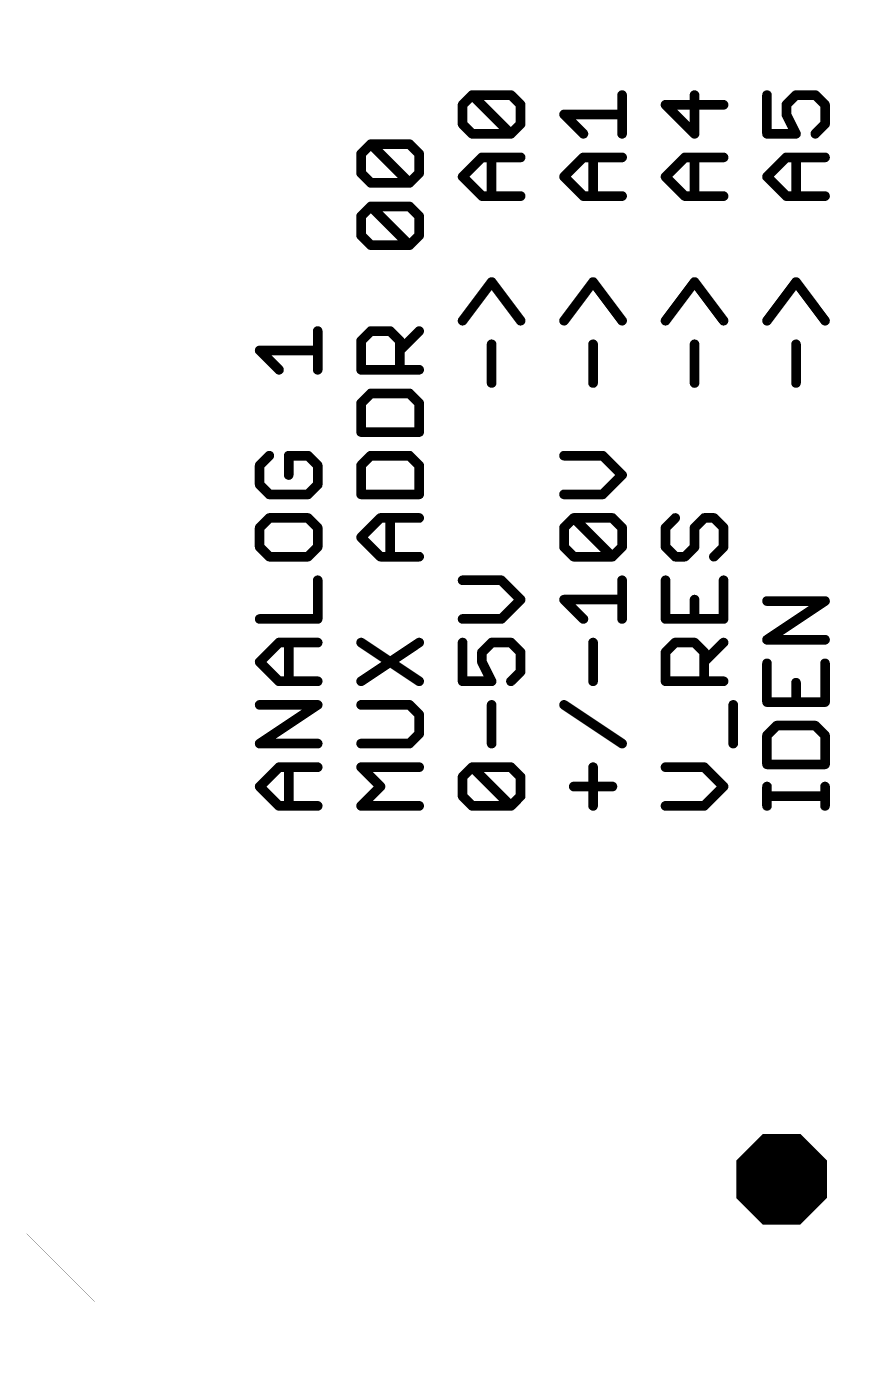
# Model space of a CAD drawing. Extents: x 66.3 to 141.1, y 15.2 to 91.4.
# Drawn here: x 66.29 to 83.47, y 25.4 to 53.31 of the extents above; entities that cross this region are included whole.
import ezdxf

# ---------------------------------------------------------------- set-up
doc = ezdxf.new("R2010")
doc.units = 0
for name, color, linetype in [('17', 110, 'CONTINUOUS'), ('21', 253, 'CONTINUOUS'), ('25', 253, 'CONTINUOUS'), ('29', 253, 'CONTINUOUS'), ('30', 253, 'CONTINUOUS'), ('44', 253, 'CONTINUOUS'), ('49', 253, 'CONTINUOUS'), ('50', 253, 'CONTINUOUS'), ('51', 253, 'CONTINUOUS')]:
    doc.layers.add(name, color=color, linetype=linetype)

# ---------------------------------------------------------------- blocks, each defined once
blk = doc.blocks.new('RECT')
blk.add_solid([(-0.5, -0.5), (0.5, -0.5), (-0.5, 0.5), (0.5, 0.5)])
blk = doc.blocks.new('OCTAGONP')
at = {"const_width": 0.5}
blk.add_lwpolyline([(-0.25, -0.1036), (-0.25, 0.1036), (-0.1036, 0.25), (0.1036, 0.25), (0.25, 0.1036), (0.25, -0.1036), (0.1036, -0.25), (-0.1036, -0.25), (-0.25, -0.1036), (-0.25, 0.1036)], dxfattribs=at)
blk = doc.blocks.new('ROUNDP')
at = {"const_width": 0.5}
blk.add_lwpolyline([(0, -0.25, 1), (0, 0.25, 1), (0, -0.25)], format="xyb", dxfattribs=at)

msp = doc.modelspace()

# ---------------------------------------------------------------- linework, layer by layer
at = {"layer": '21', "const_width": 0.2032}
for points in [[(75.4624, 51.6706), (75.6657, 51.874)], [(75.6657, 51.874), (76.4792, 51.874)], [(76.4792, 51.0605), (75.6657, 51.874)], [(76.4792, 51.874), (76.6826, 51.6706)], [(78.8162, 51.0605), (78.8162, 51.874)], [(80.3397, 51.0605), (80.3397, 51.874)], [(81.8632, 51.874), (81.8632, 51.0605)], [(82.2699, 51.6706), (82.4733, 51.874)], [(82.4733, 51.874), (82.88, 51.874)], [(82.88, 51.874), (83.0834, 51.6706)], [(75.4624, 51.2639), (75.4624, 51.6706)], [(76.6826, 51.6706), (76.6826, 51.2639)], [(80.9498, 51.6706), (79.7296, 51.6706)], [(79.7296, 51.6706), (80.3397, 51.0605)], [(82.2699, 51.4672), (82.2699, 51.6706)], [(83.0834, 51.6706), (83.0834, 51.2639)], [(75.6657, 51.0605), (75.4624, 51.2639)], [(76.6826, 51.2639), (76.4792, 51.0605)], [(78.0027, 51.0605), (77.596, 51.4672)], [(77.596, 51.4672), (78.8162, 51.4672)], [(82.4733, 51.0605), (82.2699, 51.4672)], [(83.0834, 51.2639), (82.88, 51.0605)], [(76.4792, 51.0605), (75.6657, 51.0605)], [(81.8632, 51.0605), (82.4733, 51.0605)], [(75.4624, 50.1575), (75.8691, 50.5643)], [(75.8691, 50.5643), (76.6826, 50.5643)], [(76.0725, 49.7508), (76.0725, 50.5643)], [(77.596, 50.1575), (78.0027, 50.5643)], [(78.0027, 50.5643), (78.8162, 50.5643)], [(78.2061, 49.7508), (78.2061, 50.5643)], [(79.7296, 50.1575), (80.1363, 50.5643)], [(80.1363, 50.5643), (80.9498, 50.5643)], [(80.3397, 49.7508), (80.3397, 50.5643)], [(81.8632, 50.1575), (82.2699, 50.5643)], [(82.2699, 50.5643), (83.0834, 50.5643)], [(82.4733, 49.7508), (82.4733, 50.5643)], [(75.8691, 49.7508), (75.4624, 50.1575)], [(78.0027, 49.7508), (77.596, 50.1575)], [(80.1363, 49.7508), (79.7296, 50.1575)], [(82.2699, 49.7508), (81.8632, 50.1575)], [(76.6826, 49.7508), (75.8691, 49.7508)], [(78.8162, 49.7508), (78.0027, 49.7508)], [(80.9498, 49.7508), (80.1363, 49.7508)], [(83.0834, 49.7508), (82.2699, 49.7508)], [(75.4624, 47.1313), (76.0725, 47.9448)], [(76.0725, 47.9448), (76.6826, 47.1313)], [(77.596, 47.1313), (78.2061, 47.9448)], [(78.2061, 47.9448), (78.8162, 47.1313)], [(79.7296, 47.1313), (80.3397, 47.9448)], [(80.3397, 47.9448), (80.9498, 47.1313)], [(81.8632, 47.1313), (82.4733, 47.9448)], [(82.4733, 47.9448), (83.0834, 47.1313)], [(76.0725, 45.8216), (76.0725, 46.6351)], [(78.2061, 45.8216), (78.2061, 46.6351)], [(80.3397, 45.8216), (80.3397, 46.6351)], [(82.4733, 45.8216), (82.4733, 46.6351)]]:
    msp.add_lwpolyline(points, dxfattribs=at)
at = {"layer": '21', "const_width": 0.1016}
for points in [[(75.6657, 51.9248, 1), (75.6657, 51.8232)], [(75.7017, 51.9099, 1), (75.6298, 51.8381)], [(75.7017, 51.8381, 1), (75.6298, 51.9099)], [(76.5151, 51.9099, 1), (76.4433, 51.8381)], [(76.4792, 51.8232, 1), (76.4792, 51.9248)], [(78.867, 51.874, 1), (78.7654, 51.874)], [(80.3905, 51.874, 1), (80.2889, 51.874)], [(81.914, 51.874, 1), (81.8124, 51.874)], [(82.4733, 51.9248, 1), (82.4733, 51.8232)], [(82.5092, 51.8381, 1), (82.4374, 51.9099)], [(82.9159, 51.9099, 1), (82.8441, 51.8381)], [(82.88, 51.8232, 1), (82.88, 51.9248)], [(75.4264, 51.7065, 1), (75.4983, 51.6347)], [(75.5132, 51.6706, 1), (75.4116, 51.6706)], [(76.7334, 51.6706, 1), (76.6318, 51.6706)], [(76.6467, 51.6347, 1), (76.7185, 51.7065)], [(79.7655, 51.7065, 1), (79.6936, 51.6347)], [(79.7296, 51.7214, 1), (79.7296, 51.6198)], [(80.9498, 51.6198, 1), (80.9498, 51.7214)], [(82.3207, 51.6706, 1), (82.2191, 51.6706)], [(82.234, 51.7065, 1), (82.3058, 51.6347)], [(83.1342, 51.6706, 1), (83.0326, 51.6706)], [(83.0475, 51.6347, 1), (83.1193, 51.7065)], [(75.4983, 51.2998, 1), (75.4264, 51.228)], [(76.7185, 51.228, 1), (76.6467, 51.2998)], [(77.6319, 51.5032, 1), (77.56, 51.4313)], [(77.596, 51.518, 1), (77.596, 51.4164)], [(78.8162, 51.4164, 1), (78.8162, 51.518)], [(82.3153, 51.49, 1), (82.2245, 51.4445)], [(82.2191, 51.4672, 1), (82.3207, 51.4672)], [(83.1193, 51.228, 1), (83.0475, 51.2998)], [(75.4116, 51.2639, 1), (75.5132, 51.2639)], [(75.6657, 51.1113, 1), (75.6657, 51.0097)], [(75.6298, 51.0246, 1), (75.7017, 51.0964)], [(76.4433, 51.0964, 1), (76.5151, 51.0246)], [(76.4433, 51.0246, 1), (76.5151, 51.0964)], [(76.4792, 51.0097, 1), (76.4792, 51.1113)], [(76.6318, 51.2639, 1), (76.7334, 51.2639)], [(77.9668, 51.0246, 1), (78.0386, 51.0964)], [(78.7654, 51.0605, 1), (78.867, 51.0605)], [(80.2889, 51.0605, 1), (80.3905, 51.0605)], [(80.3038, 51.0246, 1), (80.3756, 51.0964)], [(81.8632, 51.1113, 1), (81.8632, 51.0097)], [(81.8124, 51.0605, 1), (81.914, 51.0605)], [(82.4278, 51.0378, 1), (82.5187, 51.0832)], [(82.4733, 51.0097, 1), (82.4733, 51.1113)], [(82.8441, 51.0964, 1), (82.9159, 51.0246)], [(83.0326, 51.2639, 1), (83.1342, 51.2639)], [(75.8691, 50.6151, 1), (75.8691, 50.5135)], [(75.905, 50.5283, 1), (75.8332, 50.6002)], [(76.1233, 50.5643, 1), (76.0217, 50.5643)], [(76.6826, 50.5135, 1), (76.6826, 50.6151)], [(78.0027, 50.6151, 1), (78.0027, 50.5135)], [(78.0386, 50.5283, 1), (77.9668, 50.6002)], [(78.2569, 50.5643, 1), (78.1553, 50.5643)], [(78.8162, 50.5135, 1), (78.8162, 50.6151)], [(80.1363, 50.6151, 1), (80.1363, 50.5135)], [(80.1722, 50.5283, 1), (80.1004, 50.6002)], [(80.3905, 50.5643, 1), (80.2889, 50.5643)], [(80.9498, 50.5135, 1), (80.9498, 50.6151)], [(82.2699, 50.6151, 1), (82.2699, 50.5135)], [(82.3058, 50.5283, 1), (82.234, 50.6002)], [(82.5241, 50.5643, 1), (82.4225, 50.5643)], [(83.0834, 50.5135, 1), (83.0834, 50.6151)], [(75.4983, 50.1934, 1), (75.4264, 50.1216)], [(77.6319, 50.1934, 1), (77.56, 50.1216)], [(79.7655, 50.1934, 1), (79.6936, 50.1216)], [(81.8991, 50.1934, 1), (81.8272, 50.1216)], [(75.4264, 50.1934, 1), (75.4983, 50.1216)], [(77.56, 50.1934, 1), (77.6319, 50.1216)], [(79.6936, 50.1934, 1), (79.7655, 50.1216)], [(81.8272, 50.1934, 1), (81.8991, 50.1216)], [(75.8691, 49.8016, 1), (75.8691, 49.7)], [(75.8332, 49.7149, 1), (75.905, 49.7867)], [(76.0217, 49.7508, 1), (76.1233, 49.7508)], [(76.6826, 49.7, 1), (76.6826, 49.8016)], [(78.0027, 49.8016, 1), (78.0027, 49.7)], [(77.9668, 49.7149, 1), (78.0386, 49.7867)], [(78.1553, 49.7508, 1), (78.2569, 49.7508)], [(78.8162, 49.7, 1), (78.8162, 49.8016)], [(80.1363, 49.8016, 1), (80.1363, 49.7)], [(80.1004, 49.7149, 1), (80.1722, 49.7867)], [(80.2889, 49.7508, 1), (80.3905, 49.7508)], [(80.9498, 49.7, 1), (80.9498, 49.8016)], [(82.2699, 49.8016, 1), (82.2699, 49.7)], [(82.234, 49.7149, 1), (82.3058, 49.7867)], [(82.4225, 49.7508, 1), (82.5241, 49.7508)], [(83.0834, 49.7, 1), (83.0834, 49.8016)], [(76.1131, 47.9753, 1), (76.0318, 47.9143)], [(76.1131, 47.9143, 1), (76.0318, 47.9753)], [(78.2467, 47.9753, 1), (78.1654, 47.9143)], [(78.2467, 47.9143, 1), (78.1654, 47.9753)], [(80.3803, 47.9753, 1), (80.299, 47.9143)], [(80.3803, 47.9143, 1), (80.299, 47.9753)], [(82.5139, 47.9753, 1), (82.4326, 47.9143)], [(82.5139, 47.9143, 1), (82.4326, 47.9753)], [(75.4217, 47.1618, 1), (75.503, 47.1008)], [(76.642, 47.1008, 1), (76.7232, 47.1618)], [(77.5553, 47.1618, 1), (77.6366, 47.1008)], [(78.7756, 47.1008, 1), (78.8568, 47.1618)], [(79.6889, 47.1618, 1), (79.7702, 47.1008)], [(80.9092, 47.1008, 1), (80.9904, 47.1618)], [(81.8225, 47.1618, 1), (81.9038, 47.1008)], [(83.0428, 47.1008, 1), (83.124, 47.1618)], [(76.1233, 46.6351, 1), (76.0217, 46.6351)], [(78.2569, 46.6351, 1), (78.1553, 46.6351)], [(80.3905, 46.6351, 1), (80.2889, 46.6351)], [(82.5241, 46.6351, 1), (82.4225, 46.6351)], [(76.0217, 45.8216, 1), (76.1233, 45.8216)], [(78.1553, 45.8216, 1), (78.2569, 45.8216)], [(80.2889, 45.8216, 1), (80.3905, 45.8216)], [(82.4225, 45.8216, 1), (82.5241, 45.8216)]]:
    msp.add_lwpolyline(points, format="xyb", dxfattribs=at)
at = {"layer": '25', "const_width": 0.2032}
for points in [[(73.3288, 50.639), (73.5321, 50.8423)], [(73.5321, 50.8423), (74.3456, 50.8423)], [(74.3456, 50.0289), (73.5321, 50.8423)], [(74.3456, 50.8423), (74.549, 50.639)], [(73.3288, 50.2322), (73.3288, 50.639)], [(74.549, 50.639), (74.549, 50.2322)], [(73.5321, 50.0289), (73.3288, 50.2322)], [(74.549, 50.2322), (74.3456, 50.0289)], [(74.3456, 50.0289), (73.5321, 50.0289)], [(73.3288, 49.3292), (73.5321, 49.5326)], [(73.3288, 48.9225), (73.3288, 49.3292)], [(73.5321, 49.5326), (74.3456, 49.5326)], [(74.3456, 48.7191), (73.5321, 49.5326)], [(74.3456, 49.5326), (74.549, 49.3292)], [(74.549, 49.3292), (74.549, 48.9225)], [(73.5321, 48.7191), (73.3288, 48.9225)], [(74.549, 48.9225), (74.3456, 48.7191)], [(74.3456, 48.7191), (73.5321, 48.7191)], [(72.4154, 46.0997), (72.4154, 46.9132)], [(73.3288, 46.7098), (73.5321, 46.9132)], [(73.5321, 46.9132), (73.9389, 46.9132)], [(73.9389, 46.9132), (74.1423, 46.7098)], [(74.1423, 46.5064), (74.549, 46.9132)], [(73.3288, 46.0997), (73.3288, 46.7098)], [(74.1423, 46.7098), (74.1423, 46.0997)], [(71.6019, 46.0997), (71.1952, 46.5064)], [(71.1952, 46.5064), (72.4154, 46.5064)], [(74.549, 46.0997), (73.3288, 46.0997)], [(73.5321, 45.6034), (73.3288, 45.4001)], [(74.3456, 45.6034), (73.5321, 45.6034)], [(74.549, 45.4001), (74.3456, 45.6034)], [(73.3288, 45.4001), (73.3288, 44.79)], [(74.549, 44.79), (74.549, 45.4001)], [(73.3288, 44.79), (74.549, 44.79)], [(71.3985, 44.2937), (71.1952, 44.0903)], [(72.212, 44.2937), (71.8053, 44.2937)], [(71.8053, 44.2937), (71.8053, 43.887)], [(72.4154, 44.0903), (72.212, 44.2937)], [(73.5321, 44.2937), (73.3288, 44.0903)], [(74.3456, 44.2937), (73.5321, 44.2937)], [(74.549, 44.0903), (74.3456, 44.2937)], [(78.4095, 44.2937), (77.596, 44.2937)], [(78.8162, 43.887), (78.4095, 44.2937)], [(71.1952, 44.0903), (71.1952, 43.6836)], [(72.4154, 43.6836), (72.4154, 44.0903)], [(73.3288, 44.0903), (73.3288, 43.4802)], [(74.549, 43.4802), (74.549, 44.0903)], [(78.4095, 43.4802), (78.8162, 43.887)], [(71.1952, 43.6836), (71.3985, 43.4802)], [(71.3985, 43.4802), (72.212, 43.4802)], [(72.212, 43.4802), (72.4154, 43.6836)], [(73.3288, 43.4802), (74.549, 43.4802)], [(77.596, 43.4802), (78.4095, 43.4802)], [(71.3985, 42.984), (71.1952, 42.7806)], [(72.212, 42.984), (71.3985, 42.984)], [(72.4154, 42.7806), (72.212, 42.984)], [(73.3288, 42.5772), (73.7355, 42.984)], [(73.7355, 42.984), (74.549, 42.984)], [(73.9389, 42.1705), (73.9389, 42.984)], [(77.596, 42.7806), (77.7993, 42.984)], [(77.7993, 42.984), (78.6128, 42.984)], [(78.6128, 42.1705), (77.7993, 42.984)], [(78.6128, 42.984), (78.8162, 42.7806)], [(79.9329, 42.984), (79.7296, 42.7806)], [(80.3397, 42.7806), (80.5431, 42.984)], [(80.5431, 42.984), (80.7464, 42.984)], [(80.7464, 42.984), (80.9498, 42.7806)], [(71.1952, 42.7806), (71.1952, 42.3739)], [(72.4154, 42.3739), (72.4154, 42.7806)], [(77.596, 42.3739), (77.596, 42.7806)], [(78.8162, 42.7806), (78.8162, 42.3739)], [(79.7296, 42.7806), (79.7296, 42.3739)], [(80.3397, 42.3739), (80.3397, 42.7806)], [(80.9498, 42.7806), (80.9498, 42.3739)], [(71.1952, 42.3739), (71.3985, 42.1705)], [(72.212, 42.1705), (72.4154, 42.3739)], [(73.7355, 42.1705), (73.3288, 42.5772)], [(77.7993, 42.1705), (77.596, 42.3739)], [(78.8162, 42.3739), (78.6128, 42.1705)], [(79.7296, 42.3739), (79.9329, 42.1705)], [(80.1363, 42.1705), (80.3397, 42.3739)], [(80.9498, 42.3739), (80.7464, 42.1705)], [(71.3985, 42.1705), (72.212, 42.1705)], [(74.549, 42.1705), (73.7355, 42.1705)], [(78.6128, 42.1705), (77.7993, 42.1705)], [(79.9329, 42.1705), (80.1363, 42.1705)], [(72.4154, 40.8608), (72.4154, 41.6743)], [(76.2759, 41.6743), (75.4624, 41.6743)], [(76.6826, 41.2675), (76.2759, 41.6743)], [(78.8162, 40.8608), (78.8162, 41.6743)], [(79.7296, 41.6743), (79.7296, 40.8608)], [(80.9498, 40.8608), (80.9498, 41.6743)], [(76.2759, 40.8608), (76.6826, 41.2675)], [(78.0027, 40.8608), (77.596, 41.2675)], [(77.596, 41.2675), (78.8162, 41.2675)], [(80.3397, 40.8608), (80.3397, 41.2675)], [(81.8632, 40.4242), (83.0834, 41.2377)], [(83.0834, 41.2377), (81.8632, 41.2377)], [(71.1952, 40.8608), (72.4154, 40.8608)], [(75.4624, 40.8608), (76.2759, 40.8608)], [(79.7296, 40.8608), (80.9498, 40.8608)], [(83.0834, 40.4242), (81.8632, 40.4242)], [(71.1952, 39.9578), (71.6019, 40.3645)], [(71.6019, 40.3645), (72.4154, 40.3645)], [(71.8053, 39.5511), (71.8053, 40.3645)], [(73.3288, 39.5511), (74.549, 40.3645)], [(73.3288, 40.3645), (74.549, 39.5511)], [(75.4624, 40.3645), (75.4624, 39.5511)], [(75.8691, 40.1612), (76.0725, 40.3645)], [(75.8691, 39.9578), (75.8691, 40.1612)], [(76.0725, 40.3645), (76.4792, 40.3645)], [(76.4792, 40.3645), (76.6826, 40.1612)], [(76.6826, 40.1612), (76.6826, 39.7544)], [(78.2061, 39.5511), (78.2061, 40.3645)], [(79.7296, 40.1612), (79.9329, 40.3645)], [(79.7296, 39.5511), (79.7296, 40.1612)], [(79.9329, 40.3645), (80.3397, 40.3645)], [(80.3397, 40.3645), (80.5431, 40.1612)], [(80.5431, 39.9578), (80.9498, 40.3645)], [(80.5431, 40.1612), (80.5431, 39.5511)], [(71.6019, 39.5511), (71.1952, 39.9578)], [(76.0725, 39.5511), (75.8691, 39.9578)], [(81.8632, 39.928), (81.8632, 39.1145)], [(83.0834, 39.1145), (83.0834, 39.928)], [(72.4154, 39.5511), (71.6019, 39.5511)], [(75.4624, 39.5511), (76.0725, 39.5511)], [(76.6826, 39.7544), (76.4792, 39.5511)], [(80.9498, 39.5511), (79.7296, 39.5511)], [(82.4733, 39.1145), (82.4733, 39.5212)], [(71.1952, 38.2413), (72.4154, 39.0548)], [(72.4154, 39.0548), (71.1952, 39.0548)], [(74.3456, 39.0548), (73.3288, 39.0548)], [(74.549, 38.8514), (74.3456, 39.0548)], [(76.0725, 38.2413), (76.0725, 39.0548)], [(78.8162, 38.2413), (77.596, 39.0548)], [(81.1532, 38.2413), (81.1532, 39.0548)], [(81.8632, 39.1145), (83.0834, 39.1145)], [(74.549, 38.4447), (74.549, 38.8514)], [(74.3456, 38.2413), (74.549, 38.4447)], [(82.0665, 38.6182), (81.8632, 38.4149)], [(82.88, 38.6182), (82.0665, 38.6182)], [(83.0834, 38.4149), (82.88, 38.6182)], [(72.4154, 38.2413), (71.1952, 38.2413)], [(73.3288, 38.2413), (74.3456, 38.2413)], [(81.8632, 38.4149), (81.8632, 37.8047)], [(83.0834, 37.8047), (83.0834, 38.4149)], [(71.1952, 37.3383), (71.6019, 37.7451)], [(71.6019, 37.7451), (72.4154, 37.7451)], [(71.8053, 36.9316), (71.8053, 37.7451)], [(73.7355, 37.3383), (73.3288, 37.7451)], [(73.3288, 37.7451), (74.549, 37.7451)], [(75.4624, 37.5417), (75.6657, 37.7451)], [(75.6657, 37.7451), (76.4792, 37.7451)], [(76.4792, 36.9316), (75.6657, 37.7451)], [(76.4792, 37.7451), (76.6826, 37.5417)], [(78.2061, 36.9316), (78.2061, 37.7451)], [(80.5431, 37.7451), (79.7296, 37.7451)], [(80.9498, 37.3383), (80.5431, 37.7451)], [(81.8632, 37.8047), (83.0834, 37.8047)], [(71.6019, 36.9316), (71.1952, 37.3383)], [(73.3288, 36.9316), (73.7355, 37.3383)], [(75.4624, 37.135), (75.4624, 37.5417)], [(76.6826, 37.5417), (76.6826, 37.135)], [(77.7993, 37.3383), (78.6128, 37.3383)], [(80.5431, 36.9316), (80.9498, 37.3383)], [(81.8632, 36.9316), (81.8632, 37.3383)], [(83.0834, 36.9316), (83.0834, 37.3383)], [(75.6657, 36.9316), (75.4624, 37.135)], [(76.6826, 37.135), (76.4792, 36.9316)], [(83.0834, 37.135), (81.8632, 37.135)], [(72.4154, 36.9316), (71.6019, 36.9316)], [(74.549, 36.9316), (73.3288, 36.9316)], [(76.4792, 36.9316), (75.6657, 36.9316)], [(79.7296, 36.9316), (80.5431, 36.9316)]]:
    msp.add_lwpolyline(points, dxfattribs=at)
at = {"layer": '25', "const_width": 0.1016}
for points in [[(73.5681, 50.8783, 1), (73.4962, 50.8064)], [(73.5321, 50.8931, 1), (73.5321, 50.7915)], [(73.5681, 50.8064, 1), (73.4962, 50.8783)], [(74.3815, 50.8783, 1), (74.3097, 50.8064)], [(74.3456, 50.7915, 1), (74.3456, 50.8931)], [(73.2928, 50.6749, 1), (73.3647, 50.603)], [(73.3796, 50.639, 1), (73.278, 50.639)], [(74.5998, 50.639, 1), (74.4982, 50.639)], [(74.5131, 50.603, 1), (74.5849, 50.6749)], [(73.3647, 50.2681, 1), (73.2928, 50.1963)], [(73.278, 50.2322, 1), (73.3796, 50.2322)], [(74.4982, 50.2322, 1), (74.5998, 50.2322)], [(74.5849, 50.1963, 1), (74.5131, 50.2681)], [(73.5321, 50.0797, 1), (73.5321, 49.9781)], [(73.4962, 49.9929, 1), (73.5681, 50.0648)], [(74.3097, 50.0648, 1), (74.3815, 49.9929)], [(74.3097, 49.9929, 1), (74.3815, 50.0648)], [(74.3456, 49.9781, 1), (74.3456, 50.0797)], [(73.2928, 49.3652, 1), (73.3647, 49.2933)], [(73.3796, 49.3292, 1), (73.278, 49.3292)], [(73.5321, 49.5834, 1), (73.5321, 49.4818)], [(73.5681, 49.5685, 1), (73.4962, 49.4967)], [(73.5681, 49.4967, 1), (73.4962, 49.5685)], [(74.3815, 49.5685, 1), (74.3097, 49.4967)], [(74.3456, 49.4818, 1), (74.3456, 49.5834)], [(74.5998, 49.3292, 1), (74.4982, 49.3292)], [(74.5131, 49.2933, 1), (74.5849, 49.3652)], [(73.3647, 48.9584, 1), (73.2928, 48.8866)], [(73.278, 48.9225, 1), (73.3796, 48.9225)], [(74.4982, 48.9225, 1), (74.5998, 48.9225)], [(74.5849, 48.8866, 1), (74.5131, 48.9584)], [(73.5321, 48.7699, 1), (73.5321, 48.6683)], [(73.4962, 48.6832, 1), (73.5681, 48.755)], [(74.3097, 48.755, 1), (74.3815, 48.6832)], [(74.3097, 48.6832, 1), (74.3815, 48.755)], [(74.3456, 48.6683, 1), (74.3456, 48.7699)], [(72.4662, 46.9132, 1), (72.3646, 46.9132)], [(73.5321, 46.964, 1), (73.5321, 46.8624)], [(73.5681, 46.8772, 1), (73.4962, 46.9491)], [(73.9748, 46.9491, 1), (73.903, 46.8772)], [(73.9389, 46.8624, 1), (73.9389, 46.964)], [(74.5849, 46.8772, 1), (74.5131, 46.9491)], [(73.2928, 46.7457, 1), (73.3647, 46.6739)], [(73.3796, 46.7098, 1), (73.278, 46.7098)], [(74.1931, 46.7098, 1), (74.0915, 46.7098)], [(74.1063, 46.6739, 1), (74.1782, 46.7457)], [(71.2311, 46.5423, 1), (71.1592, 46.4705)], [(71.1952, 46.5572, 1), (71.1952, 46.4556)], [(72.4154, 46.4556, 1), (72.4154, 46.5572)], [(74.1063, 46.5423, 1), (74.1782, 46.4705)], [(71.566, 46.0638, 1), (71.6378, 46.1356)], [(72.3646, 46.0997, 1), (72.4662, 46.0997)], [(73.3288, 46.1505, 1), (73.3288, 46.0489)], [(73.278, 46.0997, 1), (73.3796, 46.0997)], [(74.0915, 46.0997, 1), (74.1931, 46.0997)], [(74.549, 46.0489, 1), (74.549, 46.1505)], [(73.5321, 45.6542, 1), (73.5321, 45.5526)], [(73.5681, 45.5675, 1), (73.4962, 45.6394)], [(74.3815, 45.6394, 1), (74.3097, 45.5675)], [(74.3456, 45.5526, 1), (74.3456, 45.6542)], [(73.2928, 45.436, 1), (73.3647, 45.3641)], [(73.3796, 45.4001, 1), (73.278, 45.4001)], [(74.5998, 45.4001, 1), (74.4982, 45.4001)], [(74.5131, 45.3641, 1), (74.5849, 45.436)], [(73.3288, 44.8408, 1), (73.3288, 44.7392)], [(73.278, 44.79, 1), (73.3796, 44.79)], [(74.4982, 44.79, 1), (74.5998, 44.79)], [(74.549, 44.7392, 1), (74.549, 44.8408)], [(71.4345, 44.2578, 1), (71.3626, 44.3296)], [(71.8053, 44.3445, 1), (71.8053, 44.2429)], [(71.8561, 44.2937, 1), (71.7545, 44.2937)], [(72.2479, 44.3296, 1), (72.1761, 44.2578)], [(72.212, 44.2429, 1), (72.212, 44.3445)], [(73.5321, 44.3445, 1), (73.5321, 44.2429)], [(73.5681, 44.2578, 1), (73.4962, 44.3296)], [(74.3815, 44.3296, 1), (74.3097, 44.2578)], [(74.3456, 44.2429, 1), (74.3456, 44.3445)], [(77.596, 44.3445, 1), (77.596, 44.2429)], [(78.4454, 44.3296, 1), (78.3735, 44.2578)], [(78.4095, 44.2429, 1), (78.4095, 44.3445)], [(71.1592, 44.1263, 1), (71.2311, 44.0544)], [(71.246, 44.0903, 1), (71.1444, 44.0903)], [(72.4662, 44.0903, 1), (72.3646, 44.0903)], [(72.3795, 44.0544, 1), (72.4513, 44.1263)], [(73.2928, 44.1263, 1), (73.3647, 44.0544)], [(73.3796, 44.0903, 1), (73.278, 44.0903)], [(74.5998, 44.0903, 1), (74.4982, 44.0903)], [(74.5131, 44.0544, 1), (74.5849, 44.1263)], [(71.7545, 43.887, 1), (71.8561, 43.887)], [(78.8521, 43.8511, 1), (78.7803, 43.9229)], [(78.7803, 43.8511, 1), (78.8521, 43.9229)], [(71.2311, 43.7195, 1), (71.1592, 43.6477)], [(71.1444, 43.6836, 1), (71.246, 43.6836)], [(71.3985, 43.531, 1), (71.3985, 43.4294)], [(71.3626, 43.4443, 1), (71.4345, 43.5161)], [(72.1761, 43.5161, 1), (72.2479, 43.4443)], [(72.212, 43.4294, 1), (72.212, 43.531)], [(72.3646, 43.6836, 1), (72.4662, 43.6836)], [(72.4513, 43.6477, 1), (72.3795, 43.7195)], [(73.3288, 43.531, 1), (73.3288, 43.4294)], [(74.549, 43.4294, 1), (74.549, 43.531)], [(77.596, 43.531, 1), (77.596, 43.4294)], [(78.3735, 43.5161, 1), (78.4454, 43.4443)], [(78.4095, 43.4294, 1), (78.4095, 43.531)], [(73.278, 43.4802, 1), (73.3796, 43.4802)], [(74.4982, 43.4802, 1), (74.5998, 43.4802)], [(71.3985, 43.0348, 1), (71.3985, 42.9332)], [(71.4345, 42.9481, 1), (71.3626, 43.0199)], [(72.2479, 43.0199, 1), (72.1761, 42.9481)], [(72.212, 42.9332, 1), (72.212, 43.0348)], [(73.7355, 43.0348, 1), (73.7355, 42.9332)], [(73.7714, 42.9481, 1), (73.6996, 43.0199)], [(73.9897, 42.984, 1), (73.8881, 42.984)], [(74.549, 42.9332, 1), (74.549, 43.0348)], [(77.7993, 43.0348, 1), (77.7993, 42.9332)], [(77.8353, 43.0199, 1), (77.7634, 42.9481)], [(77.8353, 42.9481, 1), (77.7634, 43.0199)], [(78.6487, 43.0199, 1), (78.5769, 42.9481)], [(78.6128, 42.9332, 1), (78.6128, 43.0348)], [(79.9689, 42.9481, 1), (79.897, 43.0199)], [(80.5431, 43.0348, 1), (80.5431, 42.9332)], [(80.579, 42.9481, 1), (80.5071, 43.0199)], [(80.7823, 43.0199, 1), (80.7105, 42.9481)], [(80.7464, 42.9332, 1), (80.7464, 43.0348)], [(71.1592, 42.8165, 1), (71.2311, 42.7447)], [(71.246, 42.7806, 1), (71.1444, 42.7806)], [(72.4662, 42.7806, 1), (72.3646, 42.7806)], [(72.3795, 42.7447, 1), (72.4513, 42.8165)], [(77.56, 42.8165, 1), (77.6319, 42.7447)], [(77.6468, 42.7806, 1), (77.5452, 42.7806)], [(78.867, 42.7806, 1), (78.7654, 42.7806)], [(78.7803, 42.7447, 1), (78.8521, 42.8165)], [(79.6936, 42.8165, 1), (79.7655, 42.7447)], [(79.7804, 42.7806, 1), (79.6788, 42.7806)], [(80.3905, 42.7806, 1), (80.2889, 42.7806)], [(80.3038, 42.8165, 1), (80.3756, 42.7447)], [(81.0006, 42.7806, 1), (80.899, 42.7806)], [(80.9139, 42.7447, 1), (80.9857, 42.8165)], [(71.2311, 42.4098, 1), (71.1592, 42.338)], [(72.4513, 42.338, 1), (72.3795, 42.4098)], [(73.3647, 42.6132, 1), (73.2928, 42.5413)], [(73.2928, 42.6132, 1), (73.3647, 42.5413)], [(77.6319, 42.4098, 1), (77.56, 42.338)], [(78.8521, 42.338, 1), (78.7803, 42.4098)], [(79.7655, 42.4098, 1), (79.6936, 42.338)], [(80.3756, 42.338, 1), (80.3038, 42.4098)], [(80.9857, 42.338, 1), (80.9139, 42.4098)], [(71.1444, 42.3739, 1), (71.246, 42.3739)], [(71.3985, 42.2213, 1), (71.3985, 42.1197)], [(71.3626, 42.1346, 1), (71.4345, 42.2064)], [(72.1761, 42.2064, 1), (72.2479, 42.1346)], [(72.212, 42.1197, 1), (72.212, 42.2213)], [(72.3646, 42.3739, 1), (72.4662, 42.3739)], [(73.7355, 42.2213, 1), (73.7355, 42.1197)], [(73.6996, 42.1346, 1), (73.7714, 42.2064)], [(73.8881, 42.1705, 1), (73.9897, 42.1705)], [(74.549, 42.1197, 1), (74.549, 42.2213)], [(77.5452, 42.3739, 1), (77.6468, 42.3739)], [(77.7993, 42.2213, 1), (77.7993, 42.1197)], [(77.7634, 42.1346, 1), (77.8353, 42.2064)], [(78.5769, 42.2064, 1), (78.6487, 42.1346)], [(78.5769, 42.1346, 1), (78.6487, 42.2064)], [(78.6128, 42.1197, 1), (78.6128, 42.2213)], [(78.7654, 42.3739, 1), (78.867, 42.3739)], [(79.6788, 42.3739, 1), (79.7804, 42.3739)], [(79.9329, 42.2213, 1), (79.9329, 42.1197)], [(79.897, 42.1346, 1), (79.9689, 42.2064)], [(80.1004, 42.2064, 1), (80.1722, 42.1346)], [(80.1363, 42.1197, 1), (80.1363, 42.2213)], [(80.2889, 42.3739, 1), (80.3905, 42.3739)], [(80.7105, 42.2064, 1), (80.7823, 42.1346)], [(80.899, 42.3739, 1), (81.0006, 42.3739)], [(72.4662, 41.6743, 1), (72.3646, 41.6743)], [(75.4624, 41.7251, 1), (75.4624, 41.6235)], [(76.3118, 41.7102, 1), (76.2399, 41.6383)], [(76.2759, 41.6235, 1), (76.2759, 41.7251)], [(78.867, 41.6743, 1), (78.7654, 41.6743)], [(79.7804, 41.6743, 1), (79.6788, 41.6743)], [(81.0006, 41.6743, 1), (80.899, 41.6743)], [(76.7185, 41.2316, 1), (76.6467, 41.3034)], [(76.6467, 41.2316, 1), (76.7185, 41.3034)], [(77.6319, 41.3034, 1), (77.56, 41.2316)], [(77.596, 41.3183, 1), (77.596, 41.2167)], [(78.8162, 41.2167, 1), (78.8162, 41.3183)], [(80.3905, 41.2675, 1), (80.2889, 41.2675)], [(81.8632, 41.2885, 1), (81.8632, 41.1869)], [(83.1116, 41.1954, 1), (83.0552, 41.28)], [(83.0834, 41.1869, 1), (83.0834, 41.2885)], [(71.1952, 40.9116, 1), (71.1952, 40.81)], [(72.3646, 40.8608, 1), (72.4662, 40.8608)], [(72.4154, 40.81, 1), (72.4154, 40.9116)], [(75.4624, 40.9116, 1), (75.4624, 40.81)], [(76.2399, 40.8967, 1), (76.3118, 40.8249)], [(76.2759, 40.81, 1), (76.2759, 40.9116)], [(77.9668, 40.8249, 1), (78.0386, 40.8967)], [(78.7654, 40.8608, 1), (78.867, 40.8608)], [(79.7296, 40.9116, 1), (79.7296, 40.81)], [(79.6788, 40.8608, 1), (79.7804, 40.8608)], [(80.2889, 40.8608, 1), (80.3905, 40.8608)], [(80.899, 40.8608, 1), (81.0006, 40.8608)], [(80.9498, 40.81, 1), (80.9498, 40.9116)], [(81.835, 40.4665, 1), (81.8913, 40.3819)], [(81.8632, 40.475, 1), (81.8632, 40.3734)], [(83.0834, 40.3734, 1), (83.0834, 40.475)], [(71.6019, 40.4153, 1), (71.6019, 40.3137)], [(71.6378, 40.3286, 1), (71.566, 40.4005)], [(71.8561, 40.3645, 1), (71.7545, 40.3645)], [(72.4154, 40.3137, 1), (72.4154, 40.4153)], [(73.3569, 40.4068, 1), (73.3006, 40.3223)], [(74.5772, 40.3223, 1), (74.5208, 40.4068)], [(75.5132, 40.3645, 1), (75.4116, 40.3645)], [(75.9199, 40.1612, 1), (75.8183, 40.1612)], [(75.8332, 40.1971, 1), (75.905, 40.1252)], [(76.0725, 40.4153, 1), (76.0725, 40.3137)], [(76.1084, 40.3286, 1), (76.0366, 40.4005)], [(76.5151, 40.4005, 1), (76.4433, 40.3286)], [(76.4792, 40.3137, 1), (76.4792, 40.4153)], [(76.7334, 40.1612, 1), (76.6318, 40.1612)], [(76.6467, 40.1252, 1), (76.7185, 40.1971)], [(78.2569, 40.3645, 1), (78.1553, 40.3645)], [(79.6936, 40.1971, 1), (79.7655, 40.1252)], [(79.7804, 40.1612, 1), (79.6788, 40.1612)], [(79.9329, 40.4153, 1), (79.9329, 40.3137)], [(79.9689, 40.3286, 1), (79.897, 40.4005)], [(80.3756, 40.4005, 1), (80.3038, 40.3286)], [(80.3397, 40.3137, 1), (80.3397, 40.4153)], [(80.5939, 40.1612, 1), (80.4923, 40.1612)], [(80.5071, 40.1252, 1), (80.579, 40.1971)], [(80.9857, 40.3286, 1), (80.9139, 40.4005)], [(71.2311, 39.9937, 1), (71.1592, 39.9219)], [(71.1592, 39.9937, 1), (71.2311, 39.9219)], [(75.9145, 39.9805, 1), (75.8237, 39.9351)], [(75.8183, 39.9578, 1), (75.9199, 39.9578)], [(80.5071, 39.9937, 1), (80.579, 39.9219)], [(81.914, 39.928, 1), (81.8124, 39.928)], [(83.1342, 39.928, 1), (83.0326, 39.928)], [(71.6019, 39.6019, 1), (71.6019, 39.5003)], [(72.4154, 39.5003, 1), (72.4154, 39.6019)], [(73.3006, 39.5933, 1), (73.3569, 39.5088)], [(74.5208, 39.5088, 1), (74.5772, 39.5933)], [(75.4624, 39.6019, 1), (75.4624, 39.5003)], [(76.0725, 39.5003, 1), (76.0725, 39.6019)], [(76.6318, 39.7544, 1), (76.7334, 39.7544)], [(76.7185, 39.7185, 1), (76.6467, 39.7903)], [(79.7296, 39.6019, 1), (79.7296, 39.5003)], [(80.9498, 39.5003, 1), (80.9498, 39.6019)], [(71.566, 39.5151, 1), (71.6378, 39.587)], [(71.7545, 39.5511, 1), (71.8561, 39.5511)], [(75.4116, 39.5511, 1), (75.5132, 39.5511)], [(76.027, 39.5283, 1), (76.1179, 39.5738)], [(76.4433, 39.587, 1), (76.5151, 39.5151)], [(78.1553, 39.5511, 1), (78.2569, 39.5511)], [(79.6788, 39.5511, 1), (79.7804, 39.5511)], [(80.4923, 39.5511, 1), (80.5939, 39.5511)], [(82.5241, 39.5212, 1), (82.4225, 39.5212)], [(71.1952, 39.1056, 1), (71.1952, 39.004)], [(72.4436, 39.0126, 1), (72.3872, 39.0971)], [(72.4154, 39.004, 1), (72.4154, 39.1056)], [(73.3288, 39.1056, 1), (73.3288, 39.004)], [(74.3815, 39.0907, 1), (74.3097, 39.0189)], [(74.3456, 39.004, 1), (74.3456, 39.1056)], [(76.1233, 39.0548, 1), (76.0217, 39.0548)], [(77.6241, 39.0971, 1), (77.5678, 39.0126)], [(81.204, 39.0548, 1), (81.1024, 39.0548)], [(81.8632, 39.1653, 1), (81.8632, 39.0637)], [(81.8124, 39.1145, 1), (81.914, 39.1145)], [(82.4225, 39.1145, 1), (82.5241, 39.1145)], [(83.0326, 39.1145, 1), (83.1342, 39.1145)], [(83.0834, 39.0637, 1), (83.0834, 39.1653)], [(74.5998, 38.8514, 1), (74.4982, 38.8514)], [(74.5131, 38.8155, 1), (74.5849, 38.8874)], [(74.5849, 38.4088, 1), (74.5131, 38.4806)], [(82.0665, 38.669, 1), (82.0665, 38.5674)], [(82.1025, 38.5823, 1), (82.0306, 38.6542)], [(82.9159, 38.6542, 1), (82.8441, 38.5823)], [(82.88, 38.5674, 1), (82.88, 38.669)], [(71.1952, 38.2921, 1), (71.1952, 38.1905)], [(71.167, 38.2836, 1), (71.2233, 38.1991)], [(72.4154, 38.1905, 1), (72.4154, 38.2921)], [(73.3288, 38.2921, 1), (73.3288, 38.1905)], [(74.3097, 38.2772, 1), (74.3815, 38.2054)], [(74.3456, 38.1905, 1), (74.3456, 38.2921)], [(74.4982, 38.4447, 1), (74.5998, 38.4447)], [(76.0217, 38.2413, 1), (76.1233, 38.2413)], [(78.788, 38.1991, 1), (78.8444, 38.2836)], [(81.1024, 38.2413, 1), (81.204, 38.2413)], [(81.8272, 38.4508, 1), (81.8991, 38.3789)], [(81.914, 38.4149, 1), (81.8124, 38.4149)], [(83.1342, 38.4149, 1), (83.0326, 38.4149)], [(83.0475, 38.3789, 1), (83.1193, 38.4508)], [(71.6019, 37.7959, 1), (71.6019, 37.6943)], [(71.6378, 37.7092, 1), (71.566, 37.781)], [(71.8561, 37.7451, 1), (71.7545, 37.7451)], [(72.4154, 37.6943, 1), (72.4154, 37.7959)], [(73.3647, 37.781, 1), (73.2928, 37.7092)], [(73.3288, 37.7959, 1), (73.3288, 37.6943)], [(74.549, 37.6943, 1), (74.549, 37.7959)], [(75.6657, 37.7959, 1), (75.6657, 37.6943)], [(75.7017, 37.781, 1), (75.6298, 37.7092)], [(75.7017, 37.7092, 1), (75.6298, 37.781)], [(76.5151, 37.781, 1), (76.4433, 37.7092)], [(76.4792, 37.6943, 1), (76.4792, 37.7959)], [(78.2569, 37.7451, 1), (78.1553, 37.7451)], [(79.7296, 37.7959, 1), (79.7296, 37.6943)], [(80.579, 37.781, 1), (80.5071, 37.7092)], [(80.5431, 37.6943, 1), (80.5431, 37.7959)], [(81.8632, 37.8556, 1), (81.8632, 37.7539)], [(81.8124, 37.8047, 1), (81.914, 37.8047)], [(83.0326, 37.8047, 1), (83.1342, 37.8047)], [(83.0834, 37.7539, 1), (83.0834, 37.8556)], [(71.2311, 37.3743, 1), (71.1592, 37.3024)], [(71.1592, 37.3743, 1), (71.2311, 37.3024)], [(73.7714, 37.3024, 1), (73.6996, 37.3743)], [(73.6996, 37.3024, 1), (73.7714, 37.3743)], [(75.4264, 37.5776, 1), (75.4983, 37.5058)], [(75.5132, 37.5417, 1), (75.4116, 37.5417)], [(76.7334, 37.5417, 1), (76.6318, 37.5417)], [(76.6467, 37.5058, 1), (76.7185, 37.5776)], [(77.7993, 37.3891, 1), (77.7993, 37.2875)], [(78.6128, 37.2875, 1), (78.6128, 37.3891)], [(80.9857, 37.3024, 1), (80.9139, 37.3743)], [(80.9139, 37.3024, 1), (80.9857, 37.3743)], [(81.914, 37.3383, 1), (81.8124, 37.3383)], [(83.1342, 37.3383, 1), (83.0326, 37.3383)], [(75.4983, 37.1709, 1), (75.4264, 37.0991)], [(75.4116, 37.135, 1), (75.5132, 37.135)], [(76.6318, 37.135, 1), (76.7334, 37.135)], [(76.7185, 37.0991, 1), (76.6467, 37.1709)], [(81.8632, 37.1858, 1), (81.8632, 37.0842)], [(83.0834, 37.0842, 1), (83.0834, 37.1858)], [(71.6019, 36.9824, 1), (71.6019, 36.8808)], [(71.566, 36.8957, 1), (71.6378, 36.9675)], [(71.7545, 36.9316, 1), (71.8561, 36.9316)], [(72.4154, 36.8808, 1), (72.4154, 36.9824)], [(73.2928, 36.9675, 1), (73.3647, 36.8957)], [(73.3288, 36.9824, 1), (73.3288, 36.8808)], [(74.549, 36.8808, 1), (74.549, 36.9824)], [(75.6657, 36.9824, 1), (75.6657, 36.8808)], [(75.6298, 36.8957, 1), (75.7017, 36.9675)], [(76.4433, 36.9675, 1), (76.5151, 36.8957)], [(76.4433, 36.8957, 1), (76.5151, 36.9675)], [(76.4792, 36.8808, 1), (76.4792, 36.9824)], [(78.1553, 36.9316, 1), (78.2569, 36.9316)], [(79.7296, 36.9824, 1), (79.7296, 36.8808)], [(80.5071, 36.9675, 1), (80.579, 36.8957)], [(80.5431, 36.8808, 1), (80.5431, 36.9824)], [(81.8124, 36.9316, 1), (81.914, 36.9316)], [(83.0326, 36.9316, 1), (83.1342, 36.9316)]]:
    msp.add_lwpolyline(points, format="xyb", dxfattribs=at)
at = {"layer": '44'}
msp.add_circle((82.169, 29.083), 0.508, dxfattribs=at)
at = {"layer": '49', "const_width": 0.001}
msp.add_lwpolyline([(82.171, 28.441, 1), (82.171, 29.721, 1), (82.171, 28.441)], format="xyb", dxfattribs=at)
at = {"layer": '50', "const_width": 0.001}
for points in [[(66.294, 27.94), (66.294, 78.74)], [(68.834, 25.4), (66.294, 27.94)], [(118.364, 25.4), (68.834, 25.4)]]:
    msp.add_lwpolyline(points, dxfattribs=at)
at = {"layer": '50', "const_width": 0.0005}
for points in [[(66.2942, 27.9402, 1), (66.2938, 27.9398)], [(66.2938, 27.94, 1), (66.2942, 27.94)], [(68.834, 25.4003, 1), (68.834, 25.3998)], [(68.8338, 25.3998, 1), (68.8342, 25.4002)]]:
    msp.add_lwpolyline(points, format="xyb", dxfattribs=at)

# ---------------------------------------------------------------- block references
at = {"layer": '17', "rotation": 270}
for name, xscale, yscale in [('OCTAGONP', 1.778, 1.778), ('OCTAGONP', 1.778, 1.778), ('ROUNDP', 1.524, 1.524), ('ROUNDP', 1.524, 1.524), ('ROUNDP', 1.524, 1.524), ('ROUNDP', 1.524, 1.524), ('ROUNDP', 1.524, 1.524), ('ROUNDP', 1.524, 1.524), ('ROUNDP', 1.524, 1.524), ('ROUNDP', 1.524, 1.524), ('ROUNDP', 1.524, 1.524), ('ROUNDP', 1.524, 1.524), ('ROUNDP', 1.524, 1.524), ('ROUNDP', 1.524, 1.524)]:
    msp.add_blockref(name, (82.169, 29.083), dxfattribs=dict(at, xscale=xscale, yscale=yscale))
at = {"layer": '29', "xscale": 1.905, "yscale": 1.905, "rotation": 270}
msp.add_blockref('OCTAGONP', (82.169, 29.083), dxfattribs=at)
at = {"layer": '30', "xscale": 1.905, "yscale": 1.905, "rotation": 270}
msp.add_blockref('OCTAGONP', (82.169, 29.083), dxfattribs=at)
at = {"layer": '51', "xscale": 0.508, "yscale": 0.508, "rotation": 180}
msp.add_blockref('RECT', (82.169, 29.083), dxfattribs=at)

doc.saveas('drawing.dxf')
